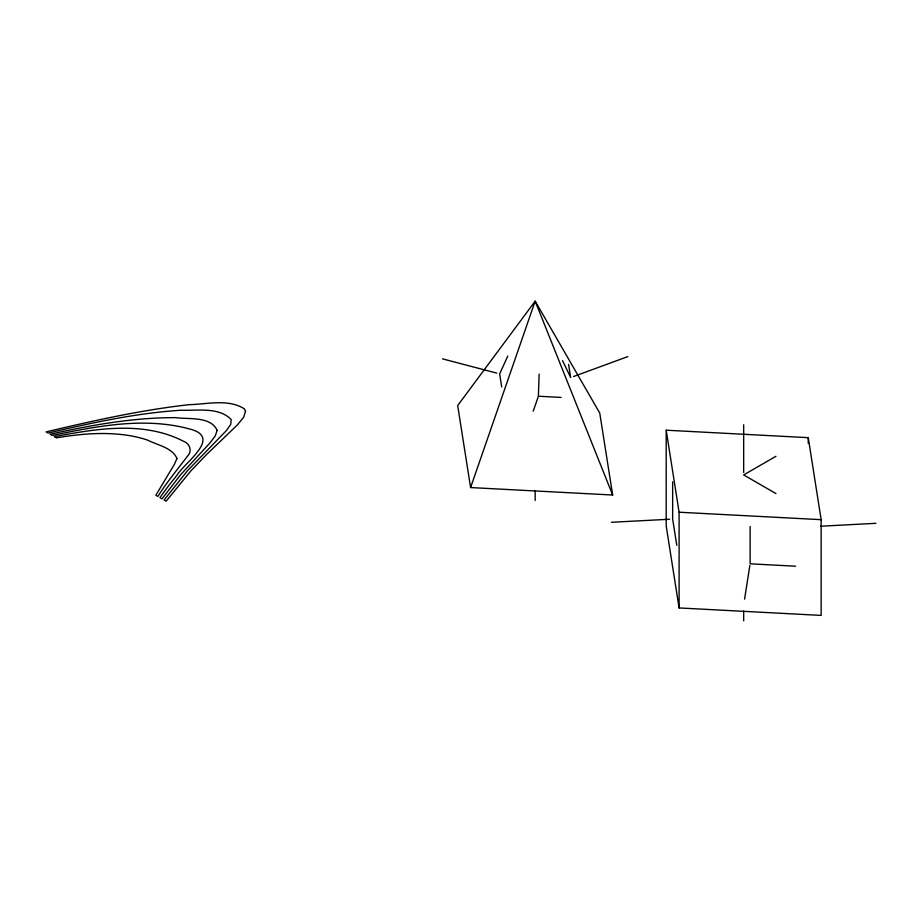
<?xml version="1.0" encoding="UTF-8"?>
<svg xmlns="http://www.w3.org/2000/svg" width="922" height="922" viewBox="0 0 922 922"><rect width="100%" height="100%" fill="white"/><g stroke="black" fill="none" stroke-linecap="round" stroke-linejoin="round"><path stroke-width="1.38" d="M539.139 374.125L538.39 396.23L561.129 397.417M744.573 599.139L749.851 565.555M470.6 487.565L535.163 301.16L599.738 413.01L612.657 495.022L470.6 487.565L457.681 405.553L535.163 301.16L612.657 495.022M533.204 411.224L538.137 396.967M507.803 356.03L499.655 373.859L501.718 386.986M775.955 456.298L743.674 474.934L775.955 493.581M573.507 376.545L627.813 356.595M611.447 522.29L669.614 519.236M820.568 526.22L875.9 523.316M666.191 430.205L808.248 437.662L821.156 519.674L821.156 615.4L679.099 607.944L666.191 525.932L666.191 430.205L679.099 512.217L679.099 607.944M679.099 512.217L821.156 519.674M795.605 566.2L750.128 563.815L750.128 526.531M442.525 358.865L496.831 373.122M562.524 360.617L570.683 377.582L568.609 364.455M676.783 545.328L672.645 519.074L672.645 481.791M808.248 437.662L808.248 443.378M743.674 424.765L743.674 472.456M743.674 611.021L743.674 620.84M535.163 490.642L535.163 500.462M245.506 411.304L243.65 417.274L237.242 425.042L206.793 454.316L191.027 470.704L166.133 501.188L164.07 500.001L187.777 470.416L226.42 430.539L230.777 424.327L231.168 419.475C218.652 406.729 197.469 410.82 181.208 410.232C136.191 413.068 91.958 422.795 48.163 433.075L46.1 431.888C93.353 420.709 140.893 410.071 189.194 404.654C207.185 404.285 228.379 398.546 244.457 408.919L245.506 411.304M217.154 430.378L215.252 435.922L210.055 442.825L180.677 474.703L162.018 498.814L159.955 497.626A695.903 401.773 0 0 1 176.817 475.498C184.204 462.59 222.951 437.374 189.609 428.984C144.57 416.732 96.96 426.125 52.277 435.461L50.214 434.274C91.405 425.042 133.356 417.505 175.71 417.643C188.86 419.556 210.596 415.949 217.154 430.378M176.92 458.465L174.465 464.215L155.841 495.252L157.893 496.439C166.675 482.39 177.301 469.655 187.247 456.448C192.859 451.123 189.713 443.228 182.913 440.97C143.221 420.778 96.176 428.742 54.34 436.648L56.392 437.835C80.721 433.801 105.765 431.6 130.244 435.737A79.546 45.927 0 0 1 147.624 440.14C157.293 445.096 172.46 447.666 176.92 458.465"/></g></svg>
